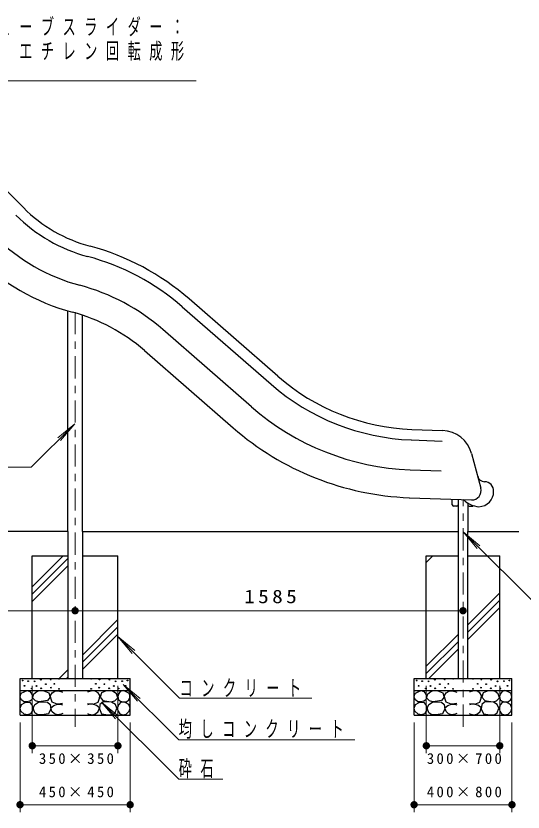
# Model space of a CAD drawing. Units: millimetres on the paper, scale 1:30. Extents: x -365 to 0, y -61 to 257.
# Drawn here: x -191.3 to -122.2, y 56.3 to 164.7 of the extents above; entities that cross this region are included whole.
import ezdxf

# ---------------------------------------------------------------- set-up
doc = ezdxf.new("R2010")
doc.units = ezdxf.units.MM
doc.linetypes.add('USER2', pattern=[6, 3, -1, 1, -1])
doc.layers.add('LY_1', color=7, linetype='Continuous', lineweight=13)
doc.styles.add('ＭＳ ゴシック', font='')
doc.styles.get('ＭＳ ゴシック').set_extended_font_data('MS Gothic')

# ---------------------------------------------------------------- blocks, each defined once
blk = doc.blocks.new('filled_dot')
at = {"color": 0, "linetype": 'Continuous', "lineweight": -2, "const_width": 1.25}
blk.add_lwpolyline([(-0.625, 0, 1), (0.625, 0, 1)], format="xyb", close=True, dxfattribs=at)

msp = doc.modelspace()

# ---------------------------------------------------------------- linework, layer by layer
at = {"layer": 'LY_1'}
for p, q in [((-196.734, 155.898), (-166.734, 155.898)), ((-189.181, 103.289), (-183.26, 109.21)), ((-183.26, 109.21), (-185.559, 107.282)), ((-183.26, 109.21), (-185.189, 106.912)), ((-216.707, 103.289), (-189.181, 103.289)), ((-130.374, 94.507), (-128.446, 92.209)), ((-130.374, 94.507), (-128.076, 92.579)), ((-117.061, 81.193), (-130.374, 94.507)), ((-189.049, 87.006), (-184.84, 91.215)), ((-135.382, 90.326), (-134.494, 91.215)), ((-189.049, 86.016), (-184.222, 90.843)), ((-189.049, 85.026), (-184.222, 89.853)), ((-129.746, 81.82), (-125.382, 86.184)), ((-129.746, 80.83), (-125.382, 85.194)), ((-226.216, 83.748), (-183.216, 83.748)), ((-183.216, 83.748), (-130.382, 83.748)), ((-129.746, 79.84), (-125.382, 84.204)), ((-182.209, 77.723), (-177.382, 82.55)), ((-182.209, 76.733), (-177.382, 81.56)), ((-182.209, 75.743), (-177.382, 80.57)), ((-177.382, 80.246), (-175.453, 77.949)), ((-177.382, 80.246), (-175.084, 78.318)), ((-168.987, 71.855), (-177.382, 80.246)), ((-135.382, 76.184), (-131.018, 80.548)), ((-135.382, 75.194), (-131.018, 79.558)), ((-135.038, 74.548), (-131.018, 78.568)), ((-185.384, 74.548), (-184.222, 75.711)), ((-184.395, 74.548), (-184.222, 74.721)), ((-176.665, 73.731), (-174.737, 71.433)), ((-176.665, 73.731), (-174.367, 71.803)), ((-169.103, 66.169), (-176.665, 73.731)), ((-189.049, 73.548), (-189.049, 64.368)), ((-177.382, 73.548), (-177.382, 64.368)), ((-135.382, 73.548), (-135.382, 64.368)), ((-125.382, 73.548), (-125.382, 64.368)), ((-168.987, 71.855), (-150.987, 71.855)), ((-179.623, 71.313), (-177.694, 69.016)), ((-179.623, 71.313), (-177.324, 69.386)), ((-169.103, 60.804), (-179.623, 71.313)), ((-190.716, 68.548), (-190.716, 56.342)), ((-175.716, 68.548), (-175.716, 56.342)), ((-137.049, 68.548), (-137.049, 56.342)), ((-123.716, 68.548), (-123.716, 56.342)), ((-169.103, 66.169), (-145.103, 66.169)), ((-177.382, 65.368), (-189.049, 65.368)), ((-125.382, 65.368), (-135.382, 65.368)), ((-169.103, 60.804), (-163.103, 60.804)), ((-175.716, 57.342), (-190.716, 57.342)), ((-123.716, 57.342), (-137.049, 57.342))]:
    msp.add_line(p, q, dxfattribs=at)
at = {"layer": 'LY_1', "lineweight": 25}
for p, q in [((-201.826, 150.184), (-190.263, 138.621)), ((-155.59, 115.66), (-167.675, 126.187)), ((-168.617, 125.106), (-156.531, 114.579)), ((-184.222, 94.548), (-184.222, 124.565)), ((-182.212, 94.548), (-182.212, 123.976)), ((-159.202, 111.513), (-171.288, 122.04)), ((-173.784, 119.174), (-161.698, 108.647)), ((-137.371, 108.432), (-133.163, 108.285)), ((-137.421, 107), (-133.213, 106.853)), ((-129.222, 105.15), (-127.959, 100.436)), ((-137.563, 102.935), (-133.355, 102.789)), ((-137.695, 99.138), (-129.226, 98.842)), ((-131.851, 98.176), (-131.851, 98.844)), ((-131.018, 94.548), (-131.018, 98.943)), ((-131.218, 97.976), (-131.651, 97.976)), ((-129.751, 98.419), (-129.751, 94.548)), ((-129.551, 97.976), (-129.118, 97.976)), ((-184.222, 94.548), (-224.731, 94.548)), ((-184.222, 94.548), (-184.222, 74.548)), ((-182.212, 94.548), (-131.018, 94.548)), ((-182.209, 94.548), (-182.209, 74.548)), ((-131.018, 74.548), (-131.018, 94.548)), ((-129.751, 94.548), (-122.764, 94.548)), ((-129.746, 74.548), (-129.746, 94.548)), ((-189.049, 91.215), (-184.222, 91.215)), ((-189.049, 74.548), (-189.049, 91.215)), ((-182.209, 91.215), (-177.382, 91.215)), ((-177.382, 74.548), (-177.382, 91.215)), ((-135.382, 91.215), (-131.018, 91.215)), ((-135.382, 74.548), (-135.382, 91.215)), ((-129.746, 91.215), (-125.382, 91.215)), ((-125.382, 74.548), (-125.382, 91.215)), ((-190.716, 74.548), (-175.716, 74.548)), ((-190.716, 69.548), (-190.716, 74.548)), ((-175.716, 69.548), (-175.716, 74.548)), ((-137.049, 74.548), (-123.716, 74.548)), ((-137.049, 69.548), (-137.049, 74.548)), ((-123.716, 69.548), (-123.716, 74.548)), ((-190.716, 72.881), (-175.716, 72.881)), ((-137.049, 72.881), (-123.716, 72.881)), ((-190.716, 69.548), (-175.716, 69.548)), ((-137.049, 69.548), (-123.716, 69.548))]:
    msp.add_line(p, q, dxfattribs=at)
at = {"layer": 'LY_1', "linetype": 'USER2'}
for p, q in [((-183.216, 124.381), (-183.216, 67.967)), ((-130.382, 67.967), (-130.382, 98.859))]:
    msp.add_line(p, q, dxfattribs=at)
at = {"layer": 'LY_1', "lineweight": 25}
for points in [[(-190.691, 71.955), (-190.662, 72.234), (-190.542, 72.523), (-190.173, 72.732), (-189.744, 72.872), (-189.375, 72.762), (-189.116, 72.403), (-189.036, 72.054), (-189.106, 71.636), (-189.385, 71.446), (-189.774, 71.347), (-190.203, 71.367), (-190.512, 71.606)], [(-188.146, 71.364), (-188.625, 71.473), (-189.036, 71.912), (-188.831, 72.446), (-188.42, 72.761), (-188.064, 72.87), (-187.461, 72.829), (-186.79, 72.569), (-186.612, 71.994), (-186.996, 71.514), (-187.53, 71.419)], [(-178.285, 71.364), (-177.806, 71.473), (-177.395, 71.912), (-177.6, 72.446), (-178.011, 72.761), (-178.367, 72.87), (-178.97, 72.829), (-179.641, 72.569), (-179.819, 71.994), (-179.436, 71.514), (-178.902, 71.419)], [(-175.74, 71.955), (-175.77, 72.234), (-175.889, 72.523), (-176.258, 72.732), (-176.687, 72.872), (-177.056, 72.762), (-177.315, 72.403), (-177.395, 72.054), (-177.325, 71.636), (-177.046, 71.446), (-176.657, 71.347), (-176.228, 71.367), (-175.919, 71.606)], [(-137.025, 71.955), (-136.995, 72.234), (-136.875, 72.523), (-136.506, 72.732), (-136.078, 72.872), (-135.709, 72.762), (-135.45, 72.403), (-135.37, 72.054), (-135.44, 71.636), (-135.719, 71.446), (-136.108, 71.347), (-136.536, 71.367), (-136.845, 71.606)], [(-134.479, 71.364), (-134.959, 71.473), (-135.369, 71.912), (-135.164, 72.446), (-134.753, 72.761), (-134.397, 72.87), (-133.794, 72.829), (-133.123, 72.569), (-132.945, 71.994), (-133.329, 71.514), (-133.863, 71.419)], [(-126.285, 71.364), (-125.806, 71.473), (-125.395, 71.912), (-125.6, 72.446), (-126.011, 72.761), (-126.367, 72.87), (-126.97, 72.829), (-127.641, 72.569), (-127.819, 71.994), (-127.436, 71.514), (-126.902, 71.419)], [(-123.74, 71.955), (-123.77, 72.234), (-123.889, 72.523), (-124.258, 72.732), (-124.687, 72.872), (-125.056, 72.762), (-125.315, 72.403), (-125.395, 72.054), (-125.325, 71.636), (-125.046, 71.446), (-124.657, 71.347), (-124.228, 71.367), (-123.919, 71.606)], [(-189.704, 69.572), (-190.173, 69.652), (-190.592, 70.08), (-190.701, 70.489), (-190.512, 70.978), (-190.033, 71.257), (-189.445, 71.317), (-189.106, 70.958), (-188.947, 70.429), (-189.066, 70.1), (-189.306, 69.721)], [(-187.735, 69.597), (-188.31, 69.583), (-188.694, 69.871), (-188.913, 70.474), (-188.707, 71.008), (-188.187, 71.309), (-187.626, 71.364), (-186.982, 71.282), (-186.598, 70.98), (-186.516, 70.378), (-186.831, 69.707)], [(-178.696, 69.597), (-178.121, 69.583), (-177.737, 69.871), (-177.518, 70.474), (-177.724, 71.008), (-178.244, 71.309), (-178.806, 71.364), (-179.449, 71.282), (-179.833, 70.98), (-179.915, 70.378), (-179.6, 69.707)], [(-176.727, 69.572), (-176.258, 69.652), (-175.839, 70.08), (-175.73, 70.489), (-175.919, 70.978), (-176.398, 71.257), (-176.986, 71.317), (-177.325, 70.958), (-177.484, 70.429), (-177.365, 70.1), (-177.126, 69.721)], [(-136.038, 69.572), (-136.506, 69.652), (-136.925, 70.08), (-137.035, 70.489), (-136.845, 70.978), (-136.367, 71.257), (-135.779, 71.317), (-135.44, 70.958), (-135.28, 70.429), (-135.4, 70.1), (-135.639, 69.721)], [(-134.068, 69.597), (-134.644, 69.583), (-135.027, 69.871), (-135.246, 70.474), (-135.041, 71.008), (-134.52, 71.309), (-133.959, 71.364), (-133.315, 71.282), (-132.932, 70.98), (-132.85, 70.378), (-133.165, 69.707)], [(-126.696, 69.597), (-126.121, 69.583), (-125.737, 69.871), (-125.518, 70.474), (-125.724, 71.008), (-126.244, 71.309), (-126.806, 71.364), (-127.449, 71.282), (-127.833, 70.98), (-127.915, 70.378), (-127.6, 69.707)], [(-124.727, 69.572), (-124.258, 69.652), (-123.839, 70.08), (-123.73, 70.489), (-123.919, 70.978), (-124.398, 71.257), (-124.986, 71.317), (-125.325, 70.958), (-125.484, 70.429), (-125.365, 70.1), (-125.126, 69.721)]]:
    msp.add_lwpolyline(points, close=True, dxfattribs=at)
for points in [[(-184.914, 71.117), (-185.215, 71.076), (-185.653, 71.021), (-186.338, 71.282), (-186.53, 71.843), (-186.571, 72.213), (-186.352, 72.569), (-185.955, 72.788), (-185.489, 72.843), (-185.023, 72.72), (-184.914, 72.665)], [(-181.517, 71.117), (-181.216, 71.076), (-180.778, 71.021), (-180.093, 71.282), (-179.901, 71.843), (-179.86, 72.213), (-180.079, 72.569), (-180.477, 72.788), (-180.942, 72.843), (-181.408, 72.72), (-181.517, 72.665)], [(-131.247, 71.117), (-131.548, 71.076), (-131.987, 71.021), (-132.671, 71.282), (-132.863, 71.843), (-132.904, 72.213), (-132.685, 72.569), (-132.288, 72.788), (-131.822, 72.843), (-131.357, 72.72), (-131.247, 72.665)], [(-129.517, 71.117), (-129.216, 71.076), (-128.778, 71.021), (-128.093, 71.282), (-127.901, 71.843), (-127.86, 72.213), (-128.079, 72.569), (-128.477, 72.788), (-128.942, 72.843), (-129.408, 72.72), (-129.517, 72.665)], [(-184.9, 69.761), (-185.106, 69.679), (-185.612, 69.583), (-186.009, 69.734), (-186.366, 70.035), (-186.516, 70.515), (-186.133, 70.843), (-185.626, 71.021), (-185.188, 71.021), (-184.914, 70.953)], [(-181.531, 69.761), (-181.326, 69.679), (-180.819, 69.583), (-180.422, 69.734), (-180.066, 70.035), (-179.915, 70.515), (-180.298, 70.843), (-180.805, 71.021), (-181.243, 71.021), (-181.517, 70.953)], [(-131.233, 69.761), (-131.439, 69.679), (-131.946, 69.583), (-132.343, 69.734), (-132.699, 70.035), (-132.85, 70.515), (-132.466, 70.843), (-131.959, 71.021), (-131.521, 71.021), (-131.247, 70.953)], [(-129.531, 69.761), (-129.326, 69.679), (-128.819, 69.583), (-128.422, 69.734), (-128.066, 70.035), (-127.915, 70.515), (-128.298, 70.843), (-128.805, 71.021), (-129.243, 71.021), (-129.517, 70.953)]]:
    msp.add_lwpolyline(points, dxfattribs=at)
for centre in [(-190.364, 74.244), (-189.62, 74.161), (-188.732, 74.14), (-187.886, 74.367), (-187.204, 73.748), (-186.543, 74.388), (-186.048, 73.81), (-185.408, 74.491), (-181.023, 74.491), (-180.383, 73.81), (-179.888, 74.388), (-179.227, 73.748), (-178.546, 74.367), (-177.699, 74.14), (-176.811, 74.161), (-176.068, 74.244), (-136.697, 74.244), (-135.953, 74.161), (-135.066, 74.14), (-134.219, 74.367), (-133.538, 73.748), (-132.877, 74.388), (-132.381, 73.81), (-131.741, 74.491), (-129.023, 74.491), (-128.383, 73.81), (-127.888, 74.388), (-127.227, 73.748), (-126.546, 74.367), (-125.699, 74.14), (-124.811, 74.161), (-124.068, 74.244), (-190.095, 73.521), (-189.125, 73.17), (-188.484, 73.5), (-187.844, 73.19), (-186.502, 73.273), (-185.408, 73.108), (-181.023, 73.108), (-179.929, 73.273), (-178.587, 73.19), (-177.947, 73.5), (-177.307, 73.17), (-176.336, 73.521), (-136.428, 73.521), (-135.458, 73.17), (-134.818, 73.5), (-134.178, 73.19), (-132.835, 73.273), (-131.741, 73.108), (-129.023, 73.108), (-127.929, 73.273), (-126.587, 73.19), (-125.947, 73.5), (-125.307, 73.17), (-124.336, 73.521)]:
    msp.add_circle(centre, 0.05, dxfattribs=at)
for centre, radius, start, end in [((-175.861, 153.048), 20.385, 225.04917, 254.95083), ((-175.861, 153.048), 21.819, 225.04917, 254.95083), ((-175.861, 153.048), 25.885, 225.04917, 254.95083), ((-189.919, 100.65), 33.867, 48.94267, 75), ((-175.861, 153.048), 29.685, 225.04917, 254.95083), ((-189.919, 100.65), 32.433, 48.94267, 75), ((-189.919, 100.65), 28.367, 48.94267, 75), ((-189.919, 100.65), 24.567, 48.94267, 75.01857), ((-136.229, 137.887), 29.477, 228.94267, 267.78037), ((-136.229, 137.887), 30.91, 228.94267, 267.78037), ((-136.229, 137.887), 34.977, 228.94267, 267.78037), ((-136.229, 137.887), 38.777, 228.94267, 267.78037), ((-133.311, 104.054), 4.233, 15, 88), ((-127.427, 102.305), 0.997, 195, 268.50315), ((-127.467, 100.057), 1.252, 357.15749, 89.34566), ((-129.182, 100.108), 1.267, 268, 15), ((-128.273, 99.97), 2.056, 271.3297, 0.6879), ((-132.117, 98.817), 0.267, 5.67388, 26.11607), ((-127.991, 101.185), 3.278, 224.65807, 265.91019), ((-131.651, 98.176), 0.2, 180, 270), ((-131.218, 98.176), 0.2, 270, 0), ((-129.551, 98.176), 0.2, 180, 270), ((-129.118, 98.176), 0.2, 270, 321.90118)]:
    msp.add_arc(centre, radius, start, end, dxfattribs=at)

# ---------------------------------------------------------------- block references
at = {"layer": 'LY_1', "xscale": 0.4, "yscale": 0.4}
for p in [(-183.216, 83.748), (-189.049, 65.368), (-135.382, 65.368), (-190.716, 57.342), (-137.049, 57.342)]:
    msp.add_blockref('filled_dot', p, dxfattribs=at)
at = {"layer": 'LY_1', "xscale": 0.4, "yscale": 0.4, "rotation": 180}
for p in [(-183.216, 83.748), (-130.382, 83.748), (-177.382, 65.368), (-125.382, 65.368), (-175.716, 57.342), (-123.716, 57.342)]:
    msp.add_blockref('filled_dot', p, dxfattribs=at)

# ---------------------------------------------------------------- texts
at = {"layer": 'LY_1', "style": 'ＭＳ ゴシック'}
for s, insert, char_height, attachment_point in [('\\T1.64;\\W0.6;ウェーブスライダー：', (-196.734, 164.348), 2.199, 1), ('\\T1.64;\\W0.6;ポリエチレン回転成形', (-196.734, 161.048), 2.199, 1), ('\\T1.33;\\W1.15;1585', (-156.371, 84.748), 1.833, 8), ('\\T1.64;\\W0.6;コンクリート', (-168.987, 72.005), 2.199, 7), ('\\T1.64;\\W0.6;均しコンクリート', (-169.103, 66.319), 2.199, 7), ('\\T1.32;350×350', (-182.876, 64.368), 1.466, 2), ('\\T1.32;300×700', (-130.046, 64.368), 1.466, 2), ('\\T1.64;\\W0.6;砕石', (-169.103, 60.954), 2.199, 7), ('\\T1.32;450×450', (-182.876, 58.342), 1.466, 8), ('\\T1.32;400×800', (-130.046, 58.342), 1.466, 8)]:
    msp.add_mtext(s, dxfattribs=dict(at, insert=insert, char_height=char_height, attachment_point=attachment_point))

doc.saveas('drawing.dxf')
